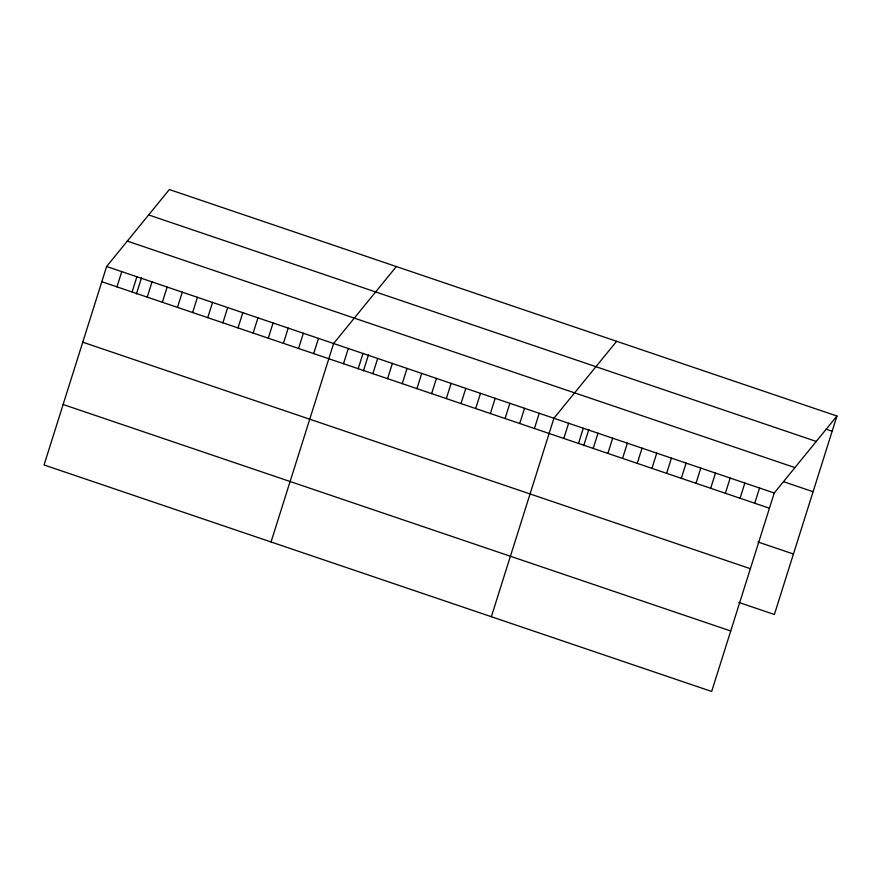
<?xml version="1.0" encoding="UTF-8"?>
<svg xmlns="http://www.w3.org/2000/svg" width="881" height="881" viewBox="0 0 881 881"><rect width="100%" height="100%" fill="white"/><g stroke="black" fill="none" stroke-linecap="round" stroke-linejoin="round"><path stroke-width="1.32" d="M106.623 266.502L44.05 464.97L711.661 691.464L774.234 493.008L836.95 416.03L169.339 189.536L106.623 266.502L774.234 493.008M116.964 286.854L121.754 271.645M132.095 291.985L136.885 276.777M136.445 293.88L141.555 277.68M147.226 297.117L152.017 281.909M162.357 302.249L167.159 287.041M177.488 307.392L182.29 292.173M192.62 312.524L197.421 297.315M207.751 317.656L212.552 302.447M222.893 322.787L227.683 307.579M238.024 327.919L242.815 312.711M253.155 333.062L257.946 317.843M268.287 338.194L273.077 322.986M283.418 343.326L288.219 328.117M298.549 348.458L303.35 333.249M313.68 353.589L318.481 338.381M271.04 541.98L333.613 343.513L396.329 266.547M343.502 363.71L348.303 348.502M358.193 368.699L362.983 353.479M363.424 370.89L368.533 354.691M372.872 373.676L377.674 358.468M387.563 378.665L392.364 363.446M402.254 383.642L407.044 368.434M416.944 388.631L421.735 373.412M431.624 393.609L436.425 378.401M446.315 398.597L451.105 383.378M461.005 403.575L465.796 388.367M475.685 408.564L480.486 393.344M490.376 413.541L495.177 398.333M505.066 418.53L509.857 403.311M519.746 423.508L524.547 408.299M534.437 428.485L539.238 413.277M491.345 616.722L553.918 418.266L616.634 341.288M563.818 438.452L568.608 423.243M578.498 443.44L583.299 428.232M583.74 445.632L588.849 429.432M593.188 448.418L597.99 433.21M607.879 453.407L612.669 438.198M622.559 458.384L627.36 443.176M637.249 463.373L642.051 448.165M651.94 468.351L656.73 453.142M666.631 473.339L671.421 458.131M681.31 478.317L686.112 463.109M696.001 483.306L700.791 468.097M710.692 488.283L715.482 473.075M725.371 493.272L730.173 478.064M740.062 498.25L744.863 483.041M754.753 503.238L759.543 488.03M836.95 416.03L774.377 614.498L738.884 602.45M826.037 429.168L832.149 431.238M148.647 214.931L816.258 441.436M127.316 241.108L794.926 467.602M783.716 481.753L813.086 491.719M101.833 281.722L769.432 508.216M757.946 541.98L793.44 554.017M82.759 342.191L750.37 568.697M63.113 404.5L730.723 630.994"/></g></svg>
